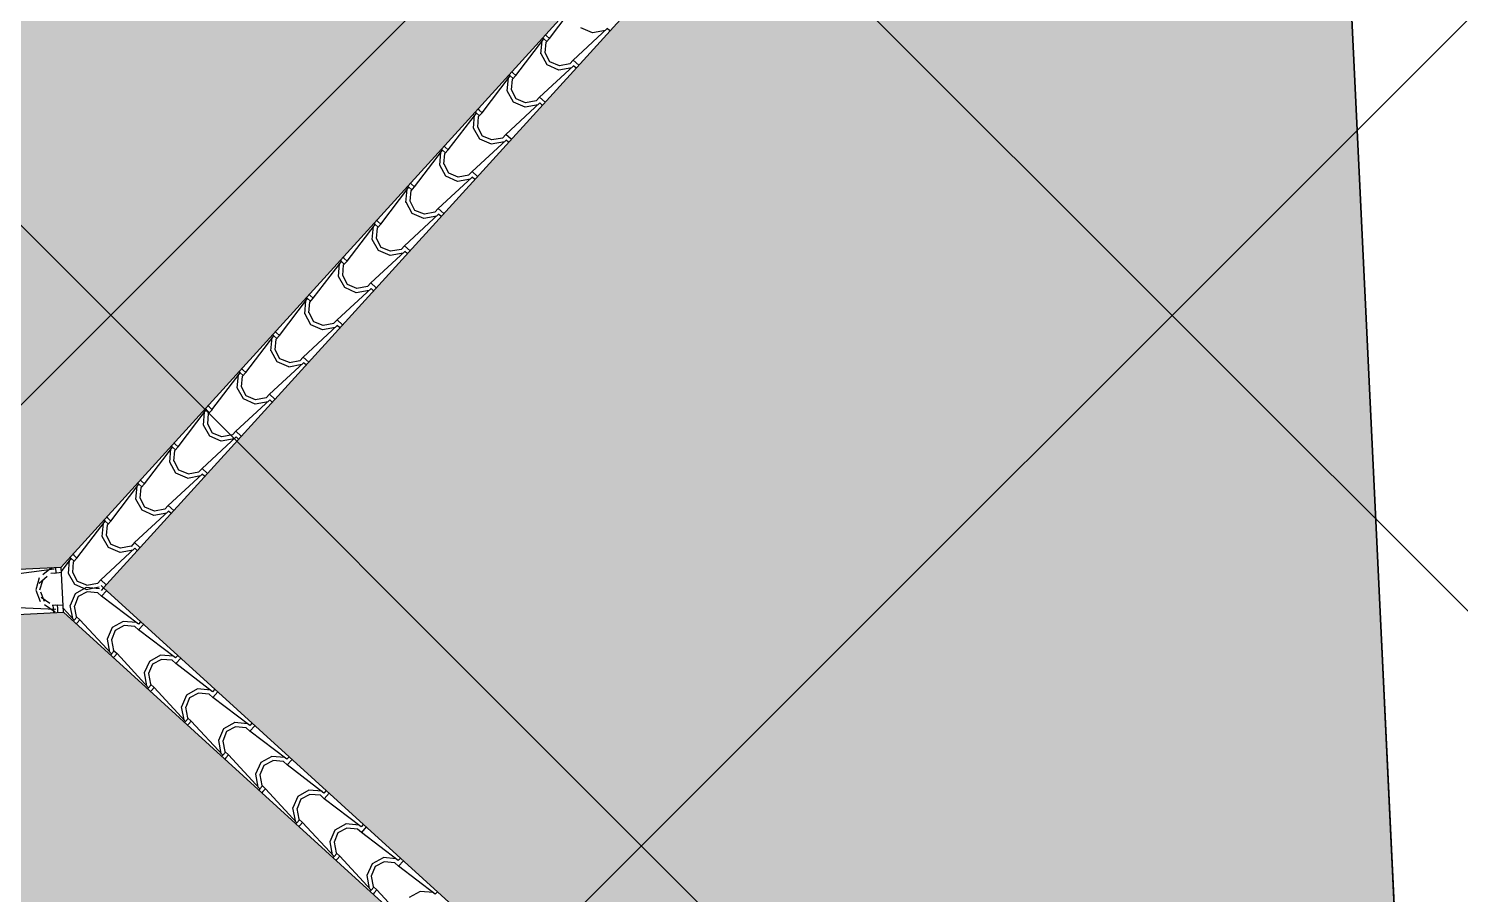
# Model space of a CAD drawing. Header units: millimetres. Extents: x 648844 to 649530, y 1246379 to 1246752.
# Drawn here: x 649267.306 to 649272.075, y 1246521.097 to 1246523.98 of the extents above; entities that cross this region are included whole.
import ezdxf

# ---------------------------------------------------------------- set-up
doc = ezdxf.new("R2010")
doc.units = ezdxf.units.MM
doc.header["$LTSCALE"] = 20
doc.header["$MEASUREMENT"] = 0
doc.layers.get('0').update_dxf_attribs({"linetype": 'CONTINUOUS'})
doc.layers.add('TECHO', color=30, linetype='CONTINUOUS')

# ---------------------------------------------------------------- blocks, each defined once
blk = doc.blocks.new('TEJA45')
at = {"layer": 'TECHO'}
for p, q in [((-3.381849469276368, 1.048234529457822), (-3.282597017930669, 1.166392039089363)), ((-3.400707566025922, 1.048224331970076), (-3.404274625616914, 1.051791391561068)), ((-3.391254962575026, 1.057676935420989), (-3.394822022166011, 1.061243995011978)), ((-3.381802359124123, 1.048224331970079), (-3.391254962575026, 1.057676935420982)), ((-3.188012425910266, 1.071849749788566), (-3.30616993554181, 0.9725972984428672)), ((-3.237674956200188, 1.060044455934861), (-3.275485322087434, 1.078949679152249)), ((-3.194033333579362, 1.065816708789466), (-3.237751689832081, 1.059908785299143)), ((-3.180051065302663, 1.063882917519361), (-3.188023988380642, 1.071855840597337)), ((-3.500007189749034, 0.9300770588549305), (-3.400754738403336, 1.048234568486471)), ((-3.412702824177472, 0.9984488093951853), (-3.406794900687146, 1.0421671656479)), ((-3.400707566025957, 1.048224331970065), (-3.391254962575054, 1.038771728519162)), ((-3.398332257710976, 1.001151277606926), (-3.393605990448599, 1.036598486883676)), ((-3.393618113437647, 1.036408577656445), (-3.381802359124016, 1.048224331970072)), ((-3.393618492577396, 0.9607559281534783), (-3.412523715794784, 0.9985662940407245)), ((-3.383983060952815, 0.9704129351997395), (-3.398161974675574, 1.001133972101947)), ((-3.355832687448093, 0.9418869260561102), (-3.393643053335339, 0.9607921492734981)), ((-3.353290987159291, 0.9562215777401519), (-3.384012024061498, 0.970400491462911)), ((-3.31786651047382, 0.9608035342392149), (-3.353313719750567, 0.9560772669768411)), ((-3.306181531517048, 0.9726035043629118), (-3.317997285830678, 0.9607877500492847)), ((-3.288756004988038, 0.9551779778339942), (-3.306181531516913, 0.9726035043628727)), ((-3.618164910221822, 0.8119195882518788), (-3.518912458876123, 0.9300770978834194)), ((-3.530861399734214, 0.8802904329595833), (-3.524953476243887, 0.9240087892122979)), ((-3.518865109162199, 0.9300667888338054), (-3.522432168753198, 0.933633848424801)), ((-3.518865109162228, 0.9300667888337877), (-3.509412505711325, 0.9206141853828846)), ((-3.516489708325459, 0.8829947965161828), (-3.511763441063081, 0.918442005792933)), ((-3.509412505711303, 0.9395193922847085), (-3.512979565302295, 0.943086451875697)), ((-3.511775656573924, 0.9182510345201713), (-3.499959902260294, 0.9300667888337983)), ((-3.4999599022604, 0.9300667888337983), (-3.509412505711303, 0.9395193922847014)), ((-3.306169896513282, 0.9536920293157962), (-3.424327406144826, 0.8544395779700977)), ((-3.312191710014105, 0.9476581332327818), (-3.355910066266823, 0.9417502097424588)), ((-3.298208608438941, 0.9457253743830982), (-3.306181531516906, 0.9536982974610595)), ((-3.511776022456154, 0.8425981969055734), (-3.530681245673541, 0.8804085627928195)), ((-3.502139469723382, 0.8522564720081682), (-3.516318383446141, 0.8829775089103755)), ((-3.736322630694765, 0.693762117648653), (-3.637070179349067, 0.8119196272801936)), ((-3.637022652298469, 0.8119092456975316), (-3.640589711889469, 0.8154763052885272)), ((-3.637022652298498, 0.8119092456975174), (-3.627570048847595, 0.8024566422466144)), ((-3.627570048847574, 0.8213618491484418), (-3.631137108438566, 0.8249289087394338)), ((-3.629933199710202, 0.8000934913838975), (-3.618117445396571, 0.8119092456975245)), ((-3.61811744539667, 0.8119092456975316), (-3.627570048847574, 0.8213618491484347)), ((-3.424327367116383, 0.8355343088429557), (-3.542484876747928, 0.7362818574972572)), ((-3.473990418695976, 0.8237293961773489), (-3.511800784583222, 0.8426346193947367)), ((-3.471447450350816, 0.8380651689696457), (-3.502168487253023, 0.8522440826924047)), ((-3.430350086447064, 0.8294995576763391), (-3.474068442699782, 0.8235916341860161)), ((-3.436022991562787, 0.8426460836249312), (-3.471470200839534, 0.8379198163625574)), ((-3.424339074653325, 0.8544459612266415), (-3.436154828966956, 0.8426302069130145)), ((-3.406913548124315, 0.8370204346977168), (-3.42433907465319, 0.8544459612265918)), ((-3.416366151575211, 0.8275678312468173), (-3.424339074653183, 0.8355407543247892)), ((-3.649019975290479, 0.7621320565275838), (-3.643112051800152, 0.8058504127802983)), ((-3.634647158939579, 0.7648383154281468), (-3.629920891677202, 0.800285524704897)), ((-3.620295878494325, 0.7341000088174248), (-3.634474792217084, 0.764821045719632)), ((-3.542484837719485, 0.7173765883701151), (-3.660642347351029, 0.6181241370244166)), ((-3.629933552334919, 0.7244404656576862), (-3.648838775552306, 0.7622508315449323)), ((-3.592148149943888, 0.705571866298591), (-3.629958515831134, 0.7244770895159789)), ((-3.589603913543165, 0.719908760199516), (-3.620324950445372, 0.734087673922275)), ((-3.554179472650858, 0.7244886330107718), (-3.589626681927605, 0.719762365748398)), ((-3.542496617789602, 0.7362884180903713), (-3.554312372103233, 0.7244726637767442)), ((-3.525071091260585, 0.7188628915614501), (-3.54249661778946, 0.7362884180903251)), ((-3.534523694711481, 0.7094102881105471), (-3.542496617789453, 0.7173832111885154)), ((-3.854480351167602, 0.5756046470455338), (-3.755227899821904, 0.6937621566770744)), ((-3.767178550847227, 0.6439736800919889), (-3.7612706273569, 0.6876920363447034)), ((-3.75518019543474, 0.6937517025612614), (-3.758747255025732, 0.697318762152257)), ((-3.755180195434768, 0.6937517025612472), (-3.745727591983865, 0.6842990991103441)), ((-3.752804609553827, 0.6466818343392049), (-3.74807834229145, 0.682129043615955)), ((-3.745727591983844, 0.703204306012168), (-3.749294651574829, 0.7067713656031565)), ((-3.748090742846479, 0.6819359482476237), (-3.736274988532848, 0.6937517025612507)), ((-3.736274988532941, 0.6937517025612578), (-3.745727591983844, 0.7032043060121609)), ((-3.548508462881806, 0.7113409821196583), (-3.592226819134524, 0.7054330586293354)), ((-3.748091082213669, 0.6062827344097776), (-3.766996305431057, 0.6440931002970238)), ((-3.738452287264877, 0.6159435456258606), (-3.752631200987636, 0.6466645825280679)), ((-3.972638071640318, 0.4574471764425745), (-3.87338562029462, 0.5756046860741151)), ((-3.873337738571017, 0.5755941594249876), (-3.876904798162009, 0.5791612190159832)), ((-3.873337738571045, 0.5755941594249734), (-3.863885135120142, 0.5661415559740703)), ((-3.863885135120121, 0.5850467628758977), (-3.867452194711113, 0.5886138224668898)), ((-3.866248285982756, 0.5637784051113499), (-3.854432531669126, 0.5755941594249769)), ((-3.854432531669218, 0.5755941594249876), (-3.863885135120121, 0.5850467628758906)), ((-3.66064230832248, 0.5992188678973811), (-3.778799817954024, 0.4999664165516826)), ((-3.710305881191765, 0.5874143364198297), (-3.748116247079011, 0.6063195596372175)), ((-3.707760376733852, 0.601752351428626), (-3.738481413636059, 0.6159312651513851)), ((-3.666666839313869, 0.59318240656334), (-3.710385195566587, 0.587274483073017)), ((-3.672335953740742, 0.6063311823963673), (-3.707783163017488, 0.6016049151339935)), ((-3.66065416092588, 0.618130874954101), (-3.67246991523951, 0.606315120640474)), ((-3.643228634396856, 0.6007053484251763), (-3.660654160925731, 0.6181308749540513)), ((-3.652681237847752, 0.5912527449742733), (-3.660654160925723, 0.5992256680522452)), ((-3.885337126403741, 0.5258153036581881), (-3.879429202913414, 0.5695336599109027)), ((-3.86624861209242, 0.4881250031618727), (-3.885153835309808, 0.5259353690491189)), ((-3.870962060168189, 0.5285253532493641), (-3.866235792905812, 0.5639725625261143)), ((-3.856608696035053, 0.497787082433458), (-3.870787609757812, 0.5285081193356653)), ((-3.778799778925574, 0.481061147424537), (-3.896957288557118, 0.3818086960788385)), ((-3.828463612439649, 0.4692568065410647), (-3.866273978326895, 0.4881620297584526)), ((-3.825916839926194, 0.4835959426584964), (-3.856637876828401, 0.4977748563812554)), ((-3.790492434829723, 0.4881737317820871), (-3.825939644106469, 0.4834474645197133)), ((-3.778811704062157, 0.4999733318178308), (-3.790627458375788, 0.4881575775042037)), ((-3.761386177533133, 0.4825478052889061), (-3.778811704062008, 0.499973331817781)), ((-3.770838780984036, 0.4730952018380066), (-3.778811704062001, 0.4810681249159714)), ((-4.090795792113177, 0.3392897058394375), (-3.991543340767478, 0.4574472154709781)), ((-4.00349570195975, 0.4076569272280004), (-3.997587778469423, 0.451375283480715)), ((-3.99149528170728, 0.4574366162887209), (-3.995062341298265, 0.4610036758797094)), ((-3.991495281707316, 0.4574366162886996), (-3.982042678256413, 0.4479840128377965)), ((-3.98911951078243, 0.4103688721604328), (-3.984393243520053, 0.445816081437183)), ((-3.982042678256384, 0.4668892197396239), (-3.985609737847369, 0.4704562793306124)), ((-3.984405829119034, 0.4456208619750761), (-3.972590074805403, 0.4574366162887031)), ((-3.972590074805481, 0.4574366162887173), (-3.982042678256384, 0.4668892197396204)), ((-3.784825215748612, 0.4750238310066557), (-3.82854357200133, 0.4691159075163327)), ((-3.984406141971199, 0.3699672719140104), (-4.003311365188587, 0.4077776378012565)), ((-3.974765104806004, 0.379630619242711), (-3.988944018528763, 0.4103516561449183)), ((-3.896969247198435, 0.3818157886815605), (-3.908785001512065, 0.3700000343679335)), ((-3.879543720669396, 0.3643902621526323), (-3.896969247198271, 0.3818157886815072)), ((-4.208953512586021, 0.2211322352363077), (-4.109701061240322, 0.3392897448678482)), ((-4.109652824843558, 0.3392790731524506), (-4.11321988443455, 0.3428461327434462)), ((-4.109652824843586, 0.3392790731524329), (-4.100200221392683, 0.3298264697015298)), ((-4.100200221392662, 0.3487316766033537), (-4.103767280983654, 0.3522987361943422)), ((-4.102563372255311, 0.3274633188388023), (-4.09074761794168, 0.3392790731524293)), ((-4.090747617941759, 0.3392790731524435), (-4.100200221392662, 0.3487316766033466)), ((-3.896957249528676, 0.3629034269516929), (-4.01511475916022, 0.2636509756059944)), ((-3.946621343687589, 0.3510992766623282), (-3.984431709574835, 0.3700044998797161)), ((-3.944073303117726, 0.3654395338879866), (-3.974794340019933, 0.3796184476107456)), ((-3.902983592182473, 0.3568652554500957), (-3.946701948435191, 0.3509573319597727)), ((-3.908648915917794, 0.3700162811679313), (-3.944096125194541, 0.3652900139055575)), ((-3.888996324120292, 0.3549376587017328), (-3.896969247198264, 0.3629105817797047)), ((-4.121654277516505, 0.2894985507923984), (-4.115746354026179, 0.333216907045113)), ((-4.10256367184995, 0.2518095406661018), (-4.121468895067338, 0.289619906553348)), ((-4.107276961396558, 0.2922123910723933), (-4.10255069413418, 0.3276596003491434)), ((-4.092921513576556, 0.2614741560511469), (-4.107100427299315, 0.2921951929533542)), ((-4.015114720131734, 0.2447457064788843), (-4.133272229763278, 0.1454932551331858)), ((-4.064779074935451, 0.2329417467835526), (-4.102589440822697, 0.2518469700009405)), ((-4.062229766308398, 0.247283125117093), (-4.092950803210606, 0.2614620388398521)), ((-4.021141968616334, 0.2387066798935287), (-4.064860324869052, 0.2327987564032057)), ((-4.026805397007671, 0.2518588305535268), (-4.062252606284417, 0.247132563291153)), ((-4.015126790334712, 0.2636582455452903), (-4.026942544648342, 0.2518424912316632)), ((-3.997701263805673, 0.246232719016362), (-4.015126790334548, 0.263658245545237)), ((-4.007153867256569, 0.2367801155654625), (-4.015126790334541, 0.2447530386434345)), ((-4.327111233058744, 0.1029747646333448), (-4.227858781713046, 0.2211322742648854)), ((-4.239812853073012, 0.1713401743586012), (-4.233904929582685, 0.2150585306113157)), ((-4.227810367979828, 0.2211215300161697), (-4.231377427570827, 0.2246885896071689)), ((-4.227810367979856, 0.2211215300161555), (-4.218357764528953, 0.2116689265652525)), ((-4.22543441201104, 0.1740559099816537), (-4.220708144748663, 0.2095031192584038)), ((-4.218357764528932, 0.2305741334670763), (-4.221924824119924, 0.2341411930580684)), ((-4.220720915391588, 0.2093057757025285), (-4.208905161077958, 0.2211215300161555)), ((-4.208905161078029, 0.2211215300161768), (-4.218357764528932, 0.2305741334670799)), ((-4.220721201728708, 0.1336518094182217), (-4.239626424946096, 0.1714621753054679)), ((-4.211077922346732, 0.1433176928587514), (-4.225256836069491, 0.1740387297609587)), ((-4.180386229499931, 0.1291267163465832), (-4.211107266402138, 0.1433056300693423)), ((-4.133284333470989, 0.14550070240902), (-4.14510008778462, 0.133684948095393)), ((-4.115858806941944, 0.1280751758800847), (-4.133284333470819, 0.1455007024089596)), ((-4.381066017177957, 0.06124925080029442), (-4.346016502185769, 0.1029748036619225)), ((-4.35797142862927, 0.05318179792661226), (-4.352063505138943, 0.09690015417932685)), ((-4.345967911116098, 0.1029639868798995), (-4.349534970707083, 0.106531046470888)), ((-4.345967911116134, 0.1029639868798853), (-4.336515307665231, 0.09351138342898224)), ((-4.336515307665202, 0.1124165903308096), (-4.340082367256187, 0.1159836499217981)), ((-4.338878458527866, 0.0911482325662547), (-4.327062704214235, 0.1029639868798817)), ((-4.327062704214299, 0.1029639868798995), (-4.336515307665202, 0.1124165903308025)), ((-4.13327219073485, 0.1265879860060402), (-4.251429700366394, 0.02733553466034166)), ((-4.182936806183349, 0.1147842169048019), (-4.220747172070595, 0.1336894401221898)), ((-4.139300345048383, 0.1205481043372068), (-4.183018701301101, 0.1146401808468838)), ((-4.144961878098442, 0.1337013799390085), (-4.180409087375189, 0.1289751126766348)), ((-4.12531141039284, 0.1186225724291852), (-4.133284333470812, 0.1265954955071535)), ((-4.381066017177965, 0.07500000000003837), (-4.381066017177972, -0.07499999999996376)), ((-4.338878731607451, 0.01549407817028481), (-4.357783954824839, 0.05330444405753099)), ((-4.343591862625289, 0.05589942889270816), (-4.338865595362911, 0.09134663816945832)), ((-4.329234331117675, 0.02516122966800793), (-4.343413244840434, 0.05588226657021522)), ((-4.30109453743124, -0.003373312973963039), (-4.338904903318486, 0.01553191024342482)), ((-4.30109453743124, 0.003373312974005671), (-4.338904903318486, -0.01553191024338219)), ((-4.298542692691456, 0.01097030757607342), (-4.329263729593663, 0.02514922129883246)), ((-4.257458721482493, -0.002389528778763861), (-4.301177077735211, 0.003518394711559125)), ((-4.257458721483125, 0.002389528780526007), (-4.301177077735844, -0.003518394709796979)), ((-4.263118359186514, 0.01554392932484205), (-4.29856556846326, 0.01081766206246826)), ((-4.251441876607267, 0.02734315927274977), (-4.263257630920897, 0.01552740495912275)), ((-4.234016350078214, 0.009917632743814409), (-4.251441876607089, 0.02734315927269293)), ((-4.243468953529117, 0.0004650292929184729), (-4.251441876607082, 0.008437952370883295)), ((-4.338878731607565, -0.01549407817016046), (-4.357783954824953, -0.05330444405740664)), ((-4.329234331119117, -0.0251612296676953), (-4.343413244841877, -0.05588226656990258)), ((-4.298542692692415, -0.01097030757503248), (-4.329263729594622, -0.02514922129779151)), ((-4.26311835918694, -0.01554392932355597), (-4.298565568463687, -0.01081766206118218)), ((-4.251441876607259, -0.0273431592726503), (-4.26325763092089, -0.01552740495902327)), ((-4.243468953529124, -0.0004650292928261024), (-4.251441876607103, -0.008437952370801582)), ((-4.234016350078228, -0.009917632743729143), (-4.251441876607103, -0.02734315927260411)), ((-4.133272190734765, -0.1265879860058945), (-4.251429700366309, -0.027335534660196)), ((-4.381066017177957, -0.06124925080087706), (-4.346016502186039, -0.102974803662196)), ((-4.35797142863111, -0.05318179792779887), (-4.352063505140784, -0.09690015418051345)), ((-4.345967911116119, -0.1029639868798107), (-4.336515307665216, -0.09351138342890764)), ((-4.343591862623768, -0.05589942889180222), (-4.338865595361391, -0.09134663816855237)), ((-4.338878458527873, -0.09114823256618365), (-4.327062704214242, -0.1029639868798107)), ((-4.345967911116119, -0.1029639868798178), (-4.349534970707111, -0.1065310464708098)), ((-4.336515307665216, -0.1124165903307208), (-4.340082367256201, -0.1159836499217093)), ((-4.327062704214313, -0.1029639868798071), (-4.336515307665216, -0.1124165903307102)), ((-4.327111233059028, -0.1029747646336112), (-4.22785878171333, -0.2211322742651518)), ((-4.220721201728821, -0.133651809418069), (-4.239626424946209, -0.1714621753053152)), ((-4.182936806183335, -0.1147842169047451), (-4.220747172070581, -0.1336894401221329)), ((-4.18038622950089, -0.1291267163455458), (-4.211107266403097, -0.1433056300683049)), ((-4.139300345048618, -0.1205481043353416), (-4.183018701301336, -0.1146401808450186)), ((-4.144961878097952, -0.1337013799378433), (-4.180409087374699, -0.1289751126754695)), ((-4.133284333470982, -0.1455007024089205), (-4.145100087784613, -0.1336849480952935)), ((-4.125311410392847, -0.1186225724290999), (-4.133284333470819, -0.1265954955070754)), ((-4.115858806941951, -0.1280751758799994), (-4.133284333470826, -0.1455007024088779)), ((-4.239812853075087, -0.1713401743580043), (-4.23390492958476, -0.2150585306107189)), ((-4.225434412009413, -0.1740559099816323), (-4.220708144747036, -0.2095031192583825)), ((-4.211077922348551, -0.1433176928592701), (-4.22525683607131, -0.1740387297614774)), ((-4.015114720131677, -0.2447457064787315), (-4.133272229763222, -0.145493255133033)), ((-4.227810367979835, -0.2211215300160916), (-4.231377427570827, -0.22468858960708)), ((-4.227810367979849, -0.2211215300160809), (-4.218357764528946, -0.2116689265651779)), ((-4.218357764528939, -0.2305741334669946), (-4.221924824119924, -0.2341411930579831)), ((-4.220720915391595, -0.2093057757024575), (-4.208905161077965, -0.2211215300160845)), ((-4.208905161078043, -0.2211215300160916), (-4.218357764528946, -0.2305741334669946)), ((-4.208953512586156, -0.2211322352367517), (-4.109701061240457, -0.3392897448682923)), ((-4.064779074935444, -0.2329417467835064), (-4.10258944082269, -0.2518469700008943)), ((-4.021141968615652, -0.2387066798917949), (-4.06486032486837, -0.232798756401472)), ((-4.007153867256584, -0.2367801155653737), (-4.015126790334556, -0.2447530386433456)), ((-4.102563671850049, -0.2518095406659526), (-4.121468895067437, -0.2896199065531988)), ((-4.092921513577991, -0.2614741560508413), (-4.10710042730075, -0.2921951929530486)), ((-4.062229766308533, -0.2472831251156791), (-4.092950803210741, -0.2614620388384381)), ((-4.026805397007173, -0.2518588305523757), (-4.06225260628392, -0.2471325632900019)), ((-4.015126790334705, -0.2636582455451908), (-4.026942544648335, -0.2518424912315638)), ((-3.997701263805688, -0.2462327190162696), (-4.015126790334563, -0.2636582455451446)), ((-3.896957249528668, -0.3629034269514939), (-4.015114759160213, -0.2636509756057954)), ((-4.121654277518559, -0.2894985507918193), (-4.115746354028232, -0.3332169070445339)), ((-4.109652824843586, -0.3392790731523547), (-4.100200221392683, -0.3298264697014517)), ((-4.107276961395293, -0.2922123910696612), (-4.102550694132916, -0.3276596003464114)), ((-4.102563372255318, -0.3274633188387313), (-4.090747617941688, -0.3392790731523583)), ((-4.109652824843572, -0.3392790731523618), (-4.113219884434571, -0.3428461327433574)), ((-4.100200221392676, -0.3487316766032613), (-4.103767280983661, -0.3522987361942498)), ((-4.090747617941773, -0.3392790731523512), (-4.100200221392676, -0.3487316766032542)), ((-4.09079579211361, -0.3392897058395334), (-3.991543340767912, -0.457447215471074)), ((-3.984406141971292, -0.3699672719138363), (-4.003311365188679, -0.4077776378010824)), ((-3.974765104807034, -0.3796306192415919), (-3.988944018529793, -0.4103516561437992)), ((-3.946621343687561, -0.3510992766622749), (-3.984431709574807, -0.3700044998796628)), ((-3.94407330311784, -0.3654395338865797), (-3.974794340020047, -0.3796184476093387)), ((-3.902983592182693, -0.3568652554482519), (-3.946701948435411, -0.3509573319579289)), ((-3.908648915918178, -0.3700162811666665), (-3.944096125194925, -0.3652900139042927)), ((-3.896969247198427, -0.381815788681461), (-3.908785001512058, -0.370000034367834)), ((-3.888996324120313, -0.354937658701644), (-3.896969247198278, -0.3629105817796088)), ((-3.87954372066941, -0.3643902621525434), (-3.896969247198278, -0.3818157886814149)), ((-4.003495701961803, -0.4076569272274284), (-3.997587778471477, -0.451375283480143)), ((-3.989119510780938, -0.4103688721594914), (-3.984393243518561, -0.4458160814362415)), ((-3.778799778925574, -0.4810611474243274), (-3.896957288557118, -0.3818086960786289)), ((-3.991495281707294, -0.457436616288625), (-3.995062341298279, -0.4610036758796134)), ((-3.991495281707302, -0.457436616288625), (-3.982042678256398, -0.4479840128377219)), ((-3.982042678256391, -0.4668892197395316), (-3.985609737847383, -0.47045627933052)), ((-3.984405829119041, -0.4456208619750051), (-3.97259007480541, -0.4574366162886321)), ((-3.972590074805495, -0.457436616288625), (-3.982042678256398, -0.466889219739528)), ((-3.972638071640603, -0.4574471764428409), (-3.873385620294904, -0.5756046860743815)), ((-3.828463612439656, -0.4692568065410221), (-3.866273978326902, -0.4881620297584099)), ((-3.784825215747915, -0.4750238310049539), (-3.828543572000633, -0.4691159075146309)), ((-3.770838780984029, -0.4730952018379142), (-3.778811704062008, -0.4810681249158897)), ((-3.866248612092527, -0.4881250031617235), (-3.885153835309914, -0.5259353690489696)), ((-3.856608696036851, -0.4977870824339909), (-3.87078760975961, -0.5285081193361982)), ((-3.825916839927132, -0.4835959426574767), (-3.856637876829339, -0.4977748563802358)), ((-3.790492434830099, -0.4881737317808401), (-3.825939644106846, -0.4834474645184663)), ((-3.77881170406215, -0.4999733318177313), (-3.790627458375781, -0.4881575775041043)), ((-3.761386177533133, -0.4825478052888172), (-3.778811704062015, -0.4999733318176993)), ((-3.660642308322466, -0.5992188678971608), (-3.77879981795401, -0.4999664165514623)), ((-3.885337126405283, -0.5258153036612399), (-3.879429202914956, -0.5695336599139544)), ((-3.873337738571038, -0.5755941594248988), (-3.863885135120135, -0.5661415559739957)), ((-3.870962060166704, -0.5285253532484191), (-3.866235792904327, -0.5639725625251693)), ((-3.866248285982763, -0.5637784051112789), (-3.854432531669133, -0.5755941594249059)), ((-3.873337738571024, -0.5755941594249059), (-3.876904798162016, -0.5791612190158979)), ((-3.863885135120128, -0.585046762875816), (-3.86745219471112, -0.5886138224668045)), ((-3.854432531669225, -0.575594159424913), (-3.863885135120128, -0.585046762875816)), ((-3.854480351167879, -0.5756046470457967), (-3.755227899822181, -0.6937621566773373)), ((-3.748091082213755, -0.6062827344096036), (-3.766996305431142, -0.6440931002968497)), ((-3.738452287266668, -0.6159435456263971), (-3.752631200989427, -0.6466645825286044)), ((-3.710305881191751, -0.5874143364197764), (-3.748116247078997, -0.6063195596371642)), ((-3.707760376734775, -0.60175235142761), (-3.738481413636983, -0.615931265150369)), ((-3.666666839314047, -0.5931824065615281), (-3.710385195566765, -0.5872744830712051)), ((-3.672335953740216, -0.6063311823952517), (-3.707783163016963, -0.601604915132878)), ((-3.660654160925873, -0.6181308749540015), (-3.672469915239503, -0.6063151206403745)), ((-3.652681237847766, -0.591252744974188), (-3.660654160925738, -0.5992256680521599)), ((-3.64322863439687, -0.6007053484250875), (-3.660654160925738, -0.6181308749539589)), ((-3.542484837719407, -0.7173765883699588), (-3.660642347350951, -0.6181241370242603)), ((-3.76717855084901, -0.643973680093243), (-3.761270627358684, -0.6876920363459575)), ((-3.75280460955247, -0.6466818343373433), (-3.748078342290093, -0.6821290436140934)), ((-3.755180195434754, -0.6937517025611761), (-3.758747255025746, -0.6973187621521681)), ((-3.755180195434768, -0.693751702561169), (-3.745727591983865, -0.684299099110266)), ((-3.745727591983851, -0.7032043060120756), (-3.749294651574843, -0.7067713656030641)), ((-3.748090742846486, -0.6819359482475527), (-3.736274988532855, -0.6937517025611797)), ((-3.736274988532955, -0.693751702561169), (-3.745727591983858, -0.7032043060120721)), ((-3.736322630694985, -0.6937621176489728), (-3.637070179349287, -0.8119196272805134)), ((-3.592148149943888, -0.705571866298552), (-3.629958515831134, -0.7244770895159398)), ((-3.548508462881067, -0.7113409821179886), (-3.592226819133785, -0.7054330586276656)), ((-3.534523694711496, -0.7094102881104618), (-3.54249661778946, -0.7173832111884266)), ((-3.649019975292497, -0.7621320565270508), (-3.64311205180217, -0.8058504127797654)), ((-3.629933552335011, -0.7244404656575156), (-3.648838775552399, -0.7622508315447618)), ((-3.620295878495718, -0.7341000088171477), (-3.634474792218477, -0.7648210457193549)), ((-3.589603913543264, -0.7199087601981269), (-3.620324950445472, -0.7340876739208859)), ((-3.554179472650326, -0.7244886330096598), (-3.589626681927072, -0.719762365747286)), ((-3.542496617789595, -0.7362884180902718), (-3.554312372103226, -0.7244726637766448)), ((-3.525071091260592, -0.7188628915613613), (-3.542496617789467, -0.7362884180902363)), ((-3.424327367116369, -0.8355343088427567), (-3.542484876747913, -0.7362818574970582)), ((-3.637022652298491, -0.8119092456974428), (-3.627570048847588, -0.8024566422465398)), ((-3.634647158938243, -0.764838315426271), (-3.629920891675866, -0.8002855247030212)), ((-3.629933199710209, -0.8000934913838265), (-3.618117445396578, -0.8119092456974535)), ((-3.637022652298477, -0.8119092456974428), (-3.640589711889469, -0.8154763052884348)), ((-3.627570048847581, -0.821361849148353), (-3.631137108438573, -0.8249289087393414)), ((-3.618117445396678, -0.8119092456974499), (-3.627570048847581, -0.821361849148353)), ((-3.618164910222042, -0.8119195882522163), (-3.518912458876343, -0.9300770978837569)), ((-3.51177602245626, -0.8425981969054241), (-3.530681245673648, -0.8804085627926703)), ((-3.502139469724781, -0.8522564720078947), (-3.51631838344754, -0.882977508910102)), ((-3.473990418696012, -0.8237293961773169), (-3.511800784583258, -0.8426346193947047)), ((-3.471447450351725, -0.8380651689686403), (-3.502168487253932, -0.8522440826913993)), ((-3.430350086447213, -0.8294995576745663), (-3.474068442699931, -0.8235916341842433)), ((-3.436022991562247, -0.8426460836238334), (-3.471470200838993, -0.8379198163614596)), ((-3.424339074653318, -0.854445961226542), (-3.436154828966949, -0.842630206912915)), ((-3.416366151575225, -0.827567831246732), (-3.42433907465319, -0.8355407543246969)), ((-3.406913548124322, -0.8370204346976315), (-3.424339074653197, -0.8544459612265065)), ((-3.306169896513211, -0.9536920293156292), (-3.424327406144755, -0.8544395779699308)), ((-3.530861399736224, -0.8802904329590646), (-3.524953476245898, -0.9240087892117792)), ((-3.516489708323888, -0.8829947965161011), (-3.511763441061511, -0.9184420057928513)), ((-3.518865109162206, -0.9300667888337131), (-3.522432168753198, -0.9336338484247051)), ((-3.518865109162221, -0.9300667888337131), (-3.509412505711317, -0.92061418538281)), ((-3.50941250571131, -0.9395193922846232), (-3.512979565302302, -0.9430864518756117)), ((-3.511775656573931, -0.9182510345201003), (-3.499959902260301, -0.9300667888337273)), ((-3.499959902260414, -0.9300667888337202), (-3.509412505711317, -0.9395193922846232)), ((-3.500007189749233, -0.9300770588552822), (-3.400754738403535, -1.048234568486823)), ((-3.355832687448071, -0.9418869260560534), (-3.393643053335317, -0.9607921492734413)), ((-3.312191710013344, -0.9476581332311405), (-3.355910066266063, -0.9417502097408175)), ((-3.298208608438955, -0.9457253743830059), (-3.30618153151692, -0.9536982974609707)), ((-3.412702824179448, -0.9984488093946737), (-3.406794900689121, -1.042167165647388)), ((-3.393618492577495, -0.9607559281533291), (-3.412523715794883, -0.9985662940405753)), ((-3.398332257709647, -1.001151277605036), (-3.39360599044727, -1.036598486881786)), ((-3.383983060954591, -0.9704129352002937), (-3.39816197467735, -1.001133972102501)), ((-3.353290987160214, -0.9562215777391607), (-3.384012024062422, -0.9704004914619198)), ((-3.317866510474161, -0.9608035342380035), (-3.353313719750908, -0.9560772669756297)), ((-3.306181531517041, -0.9726035043628123), (-3.317997285830671, -0.9607877500491853)), ((-3.288756004988052, -0.9551779778339053), (-3.30618153151692, -0.9726035043627768)), ((-3.188012425910209, -1.071849749788395), (-3.306169935541753, -0.9725972984426967)), ((-3.400707566025936, -1.048224331969987), (-3.404274625616935, -1.051791391560982)), ((-3.40070756602595, -1.048224331969987), (-3.391254962575047, -1.038771728519084)), ((-3.393618113437654, -1.036408577656374), (-3.381802359124023, -1.048224331970001)), ((-3.381802359124137, -1.04822433196999), (-3.39125496257504, -1.057676935420893)), ((-3.381849469276574, -1.048234529458174), (-3.282597017930875, -1.166392039089715)), ((-3.391254962575033, -1.057676935420893), (-3.394822022166032, -1.061243995011893)), ((-3.275460962698737, -1.078913659401216), (-3.294366185916125, -1.116724025288462)), ((-3.265826652184032, -1.088569398391872), (-3.280005565906791, -1.119290435294079)), ((-3.237674956200188, -1.060044455934815), (-3.275485322087434, -1.078949679152203)), ((-3.235134523970345, -1.074377986510438), (-3.265855560872552, -1.088556900233197)), ((-3.194033333579469, -1.065816708787722), (-3.237751689832187, -1.059908785297399)), ((-3.199710029384271, -1.078960984852415), (-3.235157238661017, -1.074234717590041)), ((-3.188023988380763, -1.090761047499083), (-3.199839742694394, -1.078945293185456)), ((-3.180051065302678, -1.063882917519276), (-3.188023988380642, -1.071855840597241)), ((-3.170598461851775, -1.073335520970172), (-3.188023988380657, -1.090761047499054)), ((-3.069854955307157, -1.19000747026119), (-3.188012464938701, -1.090755018915491)), ((-3.294544248622685, -1.11660718583029), (-3.288636325132359, -1.160325542083005)), ((-3.280174807095413, -1.119307758693967), (-3.275448539833036, -1.154754967970717)), ((-3.282550022889659, -1.166381875106257), (-3.286117082480651, -1.169948934697253)), ((-3.28255002288968, -1.166381875106261), (-3.273097419438777, -1.156929271655358)), ((-3.27309741943877, -1.175834478557171), (-3.276664479029762, -1.179401538148159)), ((-3.275460570301377, -1.154566120792648), (-3.263644815987746, -1.166381875106275)), ((-3.263644815987867, -1.166381875106268), (-3.27309741943877, -1.175834478557171)), ((-3.263691748803474, -1.166392000061592), (-3.164439297457776, -1.284549509693132)), ((-3.119517224952311, -1.178201985813583), (-3.157327590839557, -1.197107209030971)), ((-3.075874957146496, -1.183975284344175), (-3.119593313399214, -1.178067360853852)), ((-3.061893522166407, -1.18204046065555), (-3.069866445244372, -1.190013383733515)), ((-3.052440918715504, -1.191493064106449), (-3.069866445244379, -1.208918590635328)), ((-3.176385673066171, -1.234765562264094), (-3.170477749575845, -1.278483918516809)), ((-3.157303432819972, -1.1970713906491), (-3.17620865603736, -1.234881756536346)), ((-3.162017356481186, -1.237464239782895), (-3.157291089218809, -1.272911449059645)), ((-3.147670243413842, -1.206725861584275), (-3.161849157136601, -1.237446898486482)), ((-3.116978060777157, -1.192534395280195), (-3.147699097679364, -1.206713309002954)), ((-3.08155354829529, -1.197118435466706), (-3.117000757572036, -1.192392168204332)), ((-3.069866445244486, -1.208918590635353), (-3.081682199558117, -1.197102836321726)), ((-2.951697484704049, -1.308165190734027), (-3.069854994335593, -1.208912739388328)), ((-3.164392479753388, -1.284539418242531), (-3.16795953934438, -1.288106477833523)), ((-3.16439247975341, -1.284539418242531), (-3.154939876302507, -1.275086814791628)), ((-3.157303027165099, -1.272723663928922), (-3.145487272851469, -1.284539418242549)), ((-3.145487272851589, -1.284539418242534), (-3.154939876302493, -1.293992021693438)), ((-3.145534028330822, -1.284549470664484), (-3.046281576985123, -1.402706980296024)), ((-3.154939876302493, -1.293992021693445), (-3.158506935893477, -1.297559081284433)), ((-3.0391459029412, -1.315229121896984), (-3.058051126158588, -1.35303948778423)), ((-3.029513834642891, -1.324882324775018), (-3.04369274836565, -1.355603361677225)), ((-3.001359493704399, -1.296359515692334), (-3.039169859591645, -1.315264738909722)), ((-2.998821597585632, -1.310690804050708), (-3.029542634487839, -1.324869717773467)), ((-2.957716580713537, -1.302133859900632), (-3.001434936966255, -1.296225936410309)), ((-2.963397067206301, -1.315275886081), (-2.998844276483048, -1.310549618818627)), ((-2.951708902108209, -1.327076133771623), (-2.963524656421839, -1.315260379457996)), ((-2.943735979030137, -1.30019800379182), (-2.951708902108109, -1.308170926869789)), ((-2.934283375579234, -1.309650607242723), (-2.951708902108116, -1.327076133771605)), ((-2.833540014100954, -1.426322911206864), (-2.951697523732498, -1.327070459861165)), ((-3.058227097509651, -1.352923938697906), (-3.052319174019324, -1.39664229495062)), ((-3.043859905866945, -1.355620720871823), (-3.039133638604568, -1.391067930148573)), ((-3.046234936617125, -1.402696961378805), (-3.049801996208117, -1.406264020969793)), ((-3.046234936617132, -1.402696961378801), (-3.036782333166229, -1.393244357927898)), ((-3.036782333166229, -1.412149564829722), (-3.040349392757221, -1.415716624420718)), ((-3.039145484028822, -1.390881207065195), (-3.027329729715191, -1.402696961378822)), ((-3.027329729715319, -1.402696961378808), (-3.036782333166222, -1.412149564829711)), ((-3.027376307857871, -1.402706941267724), (-2.928123856512173, -1.520864450899264)), ((-2.883201762456508, -1.414517045571095), (-2.921012128343754, -1.433422268788483)), ((-2.880665134394938, -1.428847212821609), (-2.911386171297146, -1.443026126544368)), ((-2.839558204278752, -1.420292435457334), (-2.883276560531471, -1.414384511967011)), ((-2.845240586117313, -1.433433336695291), (-2.88068779539406, -1.428707069432917)), ((-2.82557843589386, -1.418355546928094), (-2.833551358971832, -1.426328470006062)), ((-2.816125832442957, -1.427808150378997), (-2.833551358971832, -1.445233676907872)), ((-2.94006852195313, -1.471082315131714), (-2.934160598462803, -1.514800671384428)), ((-2.920988373062443, -1.433386853144871), (-2.93989359627983, -1.471197219032117)), ((-2.925702455252711, -1.473777201960754), (-2.920976187990334, -1.509224411237504)), ((-2.911357425872332, -1.4430387879666), (-2.925536339595091, -1.473759824868807)), ((-2.833551358971931, -1.445233676907893), (-2.845367113285562, -1.433417922594266)), ((-2.715382543497938, -1.544480631679626), (-2.833540053129482, -1.445228180333928)), ((-2.928077393480848, -1.520854504515079), (-2.931644453071847, -1.524421564106078)), ((-2.928077393480862, -1.520854504515082), (-2.918624790029959, -1.511401901064179)), ((-2.920987940892545, -1.509038750201469), (-2.909172186578914, -1.520854504515096)), ((-2.909172186579042, -1.520854504515082), (-2.918624790029945, -1.530307107965985)), ((-2.90921858738551, -1.520864411870264), (-2.809966136039812, -1.639021921501804)), ((-2.918624790029945, -1.530307107965989), (-2.922191849620937, -1.533874167556977)), ((-2.802830843183706, -1.551544584392804), (-2.821736066401094, -1.58935495028005)), ((-2.793201017101389, -1.561195251157347), (-2.807379930824148, -1.591916288059554)), ((-2.765044031208639, -1.53267457544986), (-2.802854397095885, -1.551579798667248)), ((-2.762508671203413, -1.547003621592122), (-2.793229708105621, -1.561182535314881)), ((-2.721399827845794, -1.538451011013787), (-2.765118184098512, -1.532543087523464)), ((-2.727084105028339, -1.551590787309578), (-2.762531314305086, -1.546864520047205)), ((-2.715393815835654, -1.563391220044164), (-2.727209570149284, -1.551575465730537)), ((-2.70742089275759, -1.536513090064368), (-2.715393815835554, -1.544486013142333)), ((-2.697968289306687, -1.545965693515264), (-2.715393815835561, -1.563391220044142)), ((-2.597225072894837, -1.662638352152463), (-2.715382582526381, -1.563385900806765)), ((-2.821909946396609, -1.589240691565525), (-2.816002022906282, -1.63295904781824)), ((-2.807545004638243, -1.591933683051483), (-2.802818737375866, -1.627380892328233)), ((-2.809919850344571, -1.639012047651349), (-2.813486909935563, -1.642579107242341)), ((-2.809919850344592, -1.639012047651342), (-2.800467246893689, -1.629559444200439)), ((-2.800467246893675, -1.648464651102259), (-2.80403430648466, -1.652031710693247)), ((-2.802830397756267, -1.627196293337743), (-2.791014643442637, -1.63901204765137)), ((-2.791014643442779, -1.639012047651352), (-2.800467246893682, -1.648464651102255)), ((-2.791060866912552, -1.639021882473511), (-2.691808415566854, -1.757179392105051)), ((-2.646886299960727, -1.650832105328611), (-2.684696665847973, -1.669737328545999)), ((-2.644352208011057, -1.665160030362259), (-2.675073244913264, -1.679338944085018)), ((-2.603241451412842, -1.656609586570244), (-2.64695980766556, -1.650701663079921)), ((-2.608927623939351, -1.669748237923873), (-2.644374833216098, -1.665021970661499)), ((-2.589263349621319, -1.654670633200642), (-2.597236272699284, -1.662643556278606)), ((-2.579810746170416, -1.664123236651537), (-2.597236272699291, -1.681548763180416)), ((-2.703751370840337, -1.707399067997532), (-2.69784344735001, -1.751117424250246)), ((-2.684673313304934, -1.669702315640684), (-2.703578536522322, -1.70751268152793)), ((-2.689387554024243, -1.710090164138617), (-2.684661286761866, -1.745537373415367)), ((-2.675044608331199, -1.679351714349746), (-2.689223522053958, -1.710072751251953)), ((-2.597236272699377, -1.681548763180434), (-2.609052027013007, -1.669733008866807)), ((-2.479067602291742, -1.780796072625296), (-2.597225111923287, -1.681543621279598)), ((-2.6917623072083, -1.757169590787623), (-2.695329366799299, -1.760736650378618)), ((-2.691762307208315, -1.757169590787623), (-2.682309703757412, -1.74771698733672)), ((-2.68467285461999, -1.745353836474017), (-2.672857100306359, -1.757169590787644)), ((-2.672857100306501, -1.757169590787626), (-2.682309703757404, -1.766622194238529)), ((-2.672903146439751, -1.757179353076573), (-2.573650695094052, -1.875336862708114)), ((-2.682309703757404, -1.766622194238533), (-2.685876763348396, -1.770189253829525)), ((-2.528728568712808, -1.768989635207362), (-2.566538934600054, -1.78789485842475)), ((-2.485083074978959, -1.774768162126826), (-2.528801431231678, -1.768860238636503)), ((-2.471105806485042, -1.772828176336908), (-2.479078729563014, -1.780801099414884))]:
    blk.add_line(p, q, dxfattribs=at)

msp = doc.modelspace()

# ---------------------------------------------------------------- hatches: boundary and pattern name
h = msp.add_hatch()
h.set_pattern_fill('ANSI37', color=4, scale=20, style=0)
h.set_pattern_definition([(45, (-526.4316489867633, -3378.367883687839), (-1.767766952966369, 1.767766952966369), []), (135, (-526.4316489867633, -3378.367883687839), (-1.767766952966369, -1.767766952966369), [])])
h.paths.add_polyline_path([(649227.1070225898, 1246567.94119936), (649231.6771613231, 1246532.207660218), (649229.0601248409, 1246515.25948995), (649314.6874600542, 1246516.703207979), (649306.9879679593, 1246570.059864507)])
h.paths.add_polyline_path([(649257.7023071024, 1246528.978252781), (649287.2058541841, 1246528.978252781), (649287.2058541841, 1246534.492441051), (649257.7023071024, 1246534.492441051)], flags=24)
at = {"layer": 'TECHO'}
h = msp.add_hatch(dxfattribs=at)
h.set_pattern_fill('SPANTILE', color=9, scale=0.2049999999999999, angle=129.4323210859899, style=0, pattern_type=2)
h.set_pattern_definition([(87.74676821294457, (649209.6927855824, 1246537.877735002), (-0.08817970664139449, -2.466951493089089), [0.1893117599999998, -4.543480804999995]), (182.7164682129447, (649209.7002287294, 1246538.066900325), (-0.2144853189163159, 0.1950539616859043), [0.01639999999999999, -0.1885999999999999]), (2.716468212944592, (649209.4946818348, 1246538.073566218), (0.2144853189163159, -0.1950539616859043), [0.05739999999999996, -0.1475999999999999]), (272.7164682129446, (649209.552017334, 1246538.076286608), (-0.1950539616859042, -0.2144853189163158), [0.0204999999999999, -0.1844999999999992]), (92.71646821294436, (649209.6840414718, 1246538.062027678), (0.1950539616859043, 0.2144853189163159), [0.02049999999999994, -0.1844999999999995]), (2.716468212944592, (649209.6830699038, 1246538.082504642), (0.2144853189163159, -0.1950539616859043), [0.01639999999999998, -0.1885999999999999]), (2.716468212944592, (649209.4954590893, 1246538.057184647), (0.2144853189163159, -0.1950539616859043), [0.04099999999999997, -0.1639999999999999]), (277.6861682129446, (649209.5364130171, 1246538.059127782), (0.3213560138387487, -2.447520304775329), [0.1893117599999994, -4.54348080499998]), (310.0203682129447, (649209.5368988012, 1246538.0488893), (-2.827169075412138, 3.354782399782272), [0.05412163999999996, -5.358033749999995]), (344.2815682129446, (649209.571702236, 1246538.007442184), (0.4192550326950953, -0.1853379518768212), [0.05186130999999989, -0.5964054749999981]), (21.15136821294467, (649209.6216242037, 1246537.993392375), (-0.3998237064922338, -0.2242006747823756), [0.05186130999999982, -0.596405474999997]), (55.41256821294454, (649209.6699916633, 1246538.01210571), (2.496835793769556, 3.607389769598898), [0.05412163999999995, -5.358033749999993]), (342.4915682129446, (649209.5812606205, 1246538.022261843), (-2.291328278577727, 0.7122078298933845), [0.04150942499999995, -4.109424259999995]), (22.94136821294465, (649209.6208469494, 1246538.009773947), (2.213602687684101, 0.9259527062702124), [0.04150942499999996, -4.109424259999995]), (55.31106821294457, (649209.6590730838, 1246538.025953801), (1.921394692214662, 2.759160663819573), [0.04387184499999998, -4.343319624999997]), (310.1218682129446, (649209.552988902, 1246538.055809643), (-2.174002189794348, 2.564846898122638), [0.04387184499999996, -4.343319624999994])])
h.paths.add_polyline_path([(649264.4797476708, 1246522.046662298), (649260.0069440692, 1246526.114251011), (649271.48190305, 1246526.658701904), (649267.414314337, 1246522.185898303)])
h = msp.add_hatch(dxfattribs=at)
h.set_pattern_fill('SPANTILE', color=9, scale=0.2049999999999999, angle=399.4323210859899, style=0, pattern_type=2)
h.set_pattern_definition([(7.686168212944603, (649320.4212260003, 1246543.525495768), (-2.44752030477533, -0.3213560138387466), [0.1893117599999999, -4.543480804999997]), (272.7164682129446, (649320.6088368156, 1246543.550815763), (0.2144853189163159, -0.1950539616859044), [0.01639999999999989, -0.1885999999999991]), (92.71646821294436, (649320.634934065, 1246543.346823378), (-0.2144853189163159, 0.1950539616859044), [0.05739999999999987, -0.1475999999999995]), (182.7164682129447, (649320.6322136747, 1246543.404158876), (-0.1950539616859043, -0.2144853189163158), [0.02049999999999999, -0.1844999999999999]), (2.716468212944592, (649320.6055186769, 1246543.534239879), (0.1950539616859044, 0.2144853189163157), [0.02049999999999998, -0.1844999999999999]), (92.71646821294436, (649320.6259956408, 1246543.535211447), (-0.2144853189163159, 0.1950539616859044), [0.01639999999999994, -0.1885999999999995]), (92.71646821294436, (649320.6185524934, 1246543.346046123), (-0.2144853189163159, 0.1950539616859044), [0.04099999999999988, -0.1639999999999995]), (177.7467682129446, (649320.616609358, 1246543.387000051), (-2.466951493089089, 0.08817970664139688), [0.1893117599999998, -4.543480804999994]), (145.4125682129447, (649320.6063708758, 1246543.386514267), (3.607389769598899, -2.496835793769554), [0.05412163999999994, -5.358033749999993]), (111.1513682129445, (649320.5618147431, 1246543.417237117), (-0.2242006747823754, 0.3998237064922338), [0.05186130999999988, -0.5964054749999979]), (74.28156821294452, (649320.5431014089, 1246543.465604577), (-0.1853379518768215, -0.4192550326950953), [0.05186130999999969, -0.5964054749999949]), (40.02036821294472, (649320.5571512171, 1246543.515526545), (3.354782399782272, 2.827169075412138), [0.05412163999999997, -5.358033749999996]), (112.9413682129445, (649320.5756628345, 1246543.428155697), (0.9259527062702126, -2.213602687684102), [0.04150942499999996, -4.109424259999995]), (72.49156821294454, (649320.5594829805, 1246543.466381831), (0.7122078298933852, 2.291328278577726), [0.04150942499999979, -4.109424259999973]), (40.12186821294458, (649320.5719708758, 1246543.50596816), (2.56484689812264, 2.174002189794347), [0.04387184499999993, -4.343319624999991]), (145.3110682129446, (649320.6117367112, 1246543.403187309), (2.759160663819573, -1.921394692214664), [0.04387184499999998, -4.343319624999997])])
h.paths.add_polyline_path([(649271.9951469566, 1246518.079451821), (649267.5548467922, 1246522.117481755), (649271.5928767262, 1246526.55778192)])
h = msp.add_hatch(dxfattribs=at)
h.set_pattern_fill('SPANTILE', color=9, scale=0.1644999999999999, angle=219.4323210859899, style=0, pattern_type=2)
h.set_pattern_definition([(357.7467682129446, (649209.3375392245, 1246537.91460004), (-1.979578149332465, 0.07075883776833863), [0.1519111439999999, -3.645866304499999]), (92.71646821294436, (649209.4893328625, 1246537.908627368), (0.1565189107186891, 0.1721113900572389), [0.01315999999999997, -0.1513399999999995]), (272.7164682129446, (649209.4946818348, 1246538.073566218), (-0.1565189107186891, -0.1721113900572389), [0.0460599999999998, -0.1184399999999996]), (182.7164682129447, (649209.4968647818, 1246538.027557976), (-0.1721113900572389, 0.1565189107186891), [0.01645, -0.14805]), (2.716468212944592, (649209.4854228605, 1246537.921616656), (0.1721113900572389, -0.1565189107186891), [0.01644999999999999, -0.1480499999999999]), (272.7164682129446, (649209.5018543756, 1246537.922396279), (-0.1565189107186891, -0.1721113900572389), [0.01315999999999995, -0.1513399999999992]), (272.7164682129446, (649209.4815366229, 1246538.072942519), (-0.1565189107186891, -0.1721113900572389), [0.0328999999999998, -0.1315999999999992]), (187.6861682129447, (649209.4830958705, 1246538.040079488), (-1.963985805539228, -0.2578686062267038), [0.1519111439999988, -3.645866304499981]), (220.0203682129446, (649209.474880113, 1246538.039689676), (2.69200831592285, 2.268630794659985), [0.04342931599999998, -4.299495374999998]), (254.2815682129447, (649209.44162133, 1246538.011762042), (-0.1487224052865225, -0.3364265994065522), [0.04161553899999982, -0.4785790274999985]), (291.1513682129447, (649209.430347215, 1246537.971702706), (-0.179907370740004, 0.3208341449657193), [0.04161553899999981, -0.4785790274999985]), (325.4125682129446, (649209.4453635243, 1246537.93289077), (2.894710327312288, -2.003558478415082), [0.04342931599999997, -4.299495374999997]), (252.4915682129446, (649209.4535132025, 1246538.00409202), (0.5715033561827404, 1.838651228419687), [0.03330878249999998, -3.297562393999999]), (292.9413682129446, (649209.4434924276, 1246537.972326406), (0.743020586250976, -1.776281181092852), [0.03330878249999985, -3.29756239399999]), (325.3110682129446, (649209.456475773, 1246537.941652264), (2.214058191211317, -1.541802082289326), [0.03520448049999998, -3.485249162499999]), (220.1218682129447, (649209.4804332672, 1246538.026778352), (2.058133242639873, 1.74450419620083), [0.03520448049999998, -3.485249162499998])])
h.paths.add_polyline_path([(649264.4868567042, 1246521.896830853), (649267.4214233703, 1246522.036066859), (649267.414314337, 1246522.185898303), (649264.4797476708, 1246522.046662298)])
h = msp.add_hatch(dxfattribs=at)
h.set_pattern_fill('SPANTILE', color=9, scale=0.2049999999999999, angle=129.4323210859899, style=0, pattern_type=2)
h.set_pattern_definition([(277.6861682129446, (649211.4449093671, 1246500.949613844), (-0.3213560138387476, 2.447520304775329), [0.1893117599999998, -4.543480804999994]), (182.7164682129447, (649211.4702293624, 1246500.762003029), (-0.1950539616859044, -0.2144853189163158), [0.01639999999999999, -0.1885999999999999]), (2.716468212944592, (649211.2662369765, 1246500.735905779), (0.1950539616859043, 0.2144853189163158), [0.05739999999999996, -0.1475999999999999]), (92.71646821294436, (649211.3235724756, 1246500.738626169), (-0.2144853189163158, 0.1950539616859043), [0.02049999999999994, -0.1844999999999995]), (272.7164682129446, (649211.4536534774, 1246500.765321167), (0.2144853189163158, -0.1950539616859043), [0.0204999999999999, -0.1844999999999992]), (2.716468212944592, (649211.4546250451, 1246500.744844203), (0.1950539616859043, 0.2144853189163158), [0.01639999999999998, -0.1885999999999999]), (2.716468212944592, (649211.2654597221, 1246500.75228735), (0.1950539616859043, 0.2144853189163158), [0.04099999999999997, -0.1639999999999999]), (87.74676821294453, (649211.3064136502, 1246500.754230486), (0.08817970664139571, 2.466951493089089), [0.1893117599999991, -4.543480804999972]), (55.41256821294454, (649211.3059278664, 1246500.764468968), (-2.496835793769554, -3.607389769598899), [0.05412163999999995, -5.358033749999993]), (21.15136821294467, (649211.3366507159, 1246500.809025101), (0.3998237064922338, 0.2242006747823755), [0.05186130999999981, -0.5964054749999969]), (344.2815682129446, (649211.3850181748, 1246500.827738435), (-0.4192550326950955, 0.1853379518768214), [0.05186130999999998, -0.5964054749999995]), (310.0203682129447, (649211.4349401431, 1246500.813688627), (2.827169075412139, -3.354782399782272), [0.05412163999999996, -5.358033749999995]), (22.94136821294465, (649211.3475692958, 1246500.79517701), (-2.213602687684102, -0.9259527062702122), [0.04150942499999996, -4.109424259999995]), (342.4915682129446, (649211.3857954295, 1246500.811356864), (2.291328278577726, -0.7122078298933852), [0.04150942499999995, -4.109424259999994]), (310.1218682129446, (649211.4253817588, 1246500.798868968), (2.174002189794348, -2.56484689812264), [0.04387184499999993, -4.343319624999991]), (55.31106821294457, (649211.3226009074, 1246500.759103133), (-1.921394692214663, -2.759160663819573), [0.04387184499999998, -4.343319624999997])])
h.paths.add_polyline_path([(649264.4868567042, 1246521.896830853), (649260.4192679914, 1246517.424027252), (649271.8942269722, 1246517.968478145), (649267.4214233703, 1246522.036066859)])

# ---------------------------------------------------------------- linework, layer by layer
at = {"color": 9}
msp.add_lwpolyline([(649272.0001738014, 1246517.973504988), (649271.5878498812, 1246526.66372875), (649259.9009972393, 1246526.109224167), (649260.31332116, 1246517.419000406), (649272.0001738024, 1246517.973504989)], dxfattribs=at)
at = {"layer": 'TECHO', "color": 9}
for p, q in [((649267.414314337, 1246522.185898303), (649271.48190305, 1246526.658701904)), ((649271.5878498812, 1246526.663728748), (649272.0001738014, 1246517.973504988)), ((649272.0001738021, 1246517.973504991), (649271.5878498802, 1246526.66372875)), ((649267.5548467922, 1246522.117481755), (649271.5928767262, 1246526.55778192)), ((649264.4797476708, 1246522.046662298), (649267.414314337, 1246522.185898303)), ((649267.5548467922, 1246522.117481755), (649271.9951469566, 1246518.079451821)), ((649264.4868567042, 1246521.896830853), (649267.4214233703, 1246522.036066859)), ((649267.4214233703, 1246522.036066859), (649271.8942269722, 1246517.968478145))]:
    msp.add_line(p, q, dxfattribs=at)

# ---------------------------------------------------------------- block references
at = {"color": 9, "xscale": -1, "rotation": 182.7164682207787}
msp.add_blockref('TEJA45', (649271.7940118412, 1246522.31861687), dxfattribs=at)

doc.saveas('drawing.dxf')
